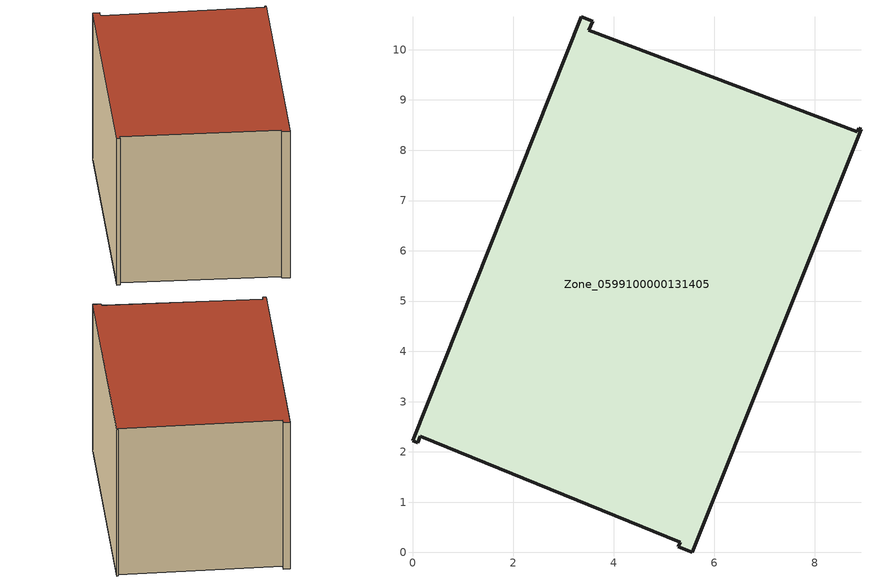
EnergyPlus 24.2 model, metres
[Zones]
Zone_0599100000131405
 floor ground (C_G): 5.56,0 5.29,0.11 5.33,0.2 0.16,2.31 0.1,2.18 0,2.22 3.36,10.66 3.58,10.57 3.51,10.39 8.84,8.37 8.87,8.44 8.92,8.42 z0
 wall outside (C_F): 8.84,8.37 3.51,10.39 3.58,10.57 3.36,10.66 0,2.22 0.1,2.18 0.16,2.31 5.33,0.2 5.29,0.11 5.56,0 8.92,8.42 8.87,8.44 8.84,8.37 z0:5.73
 roof outside (C_R): 5.29,0.11 5.56,0 8.92,8.42 8.87,8.44 8.84,8.37 3.51,10.39 3.58,10.57 3.36,10.66 0,2.22 0.1,2.18 0.16,2.31 5.33,0.2 z5.73
[BUILDING]
Pand.0599100000131405: North Axis=0; Terrain=City; Loads Convergence Tolerance Value=0.04; Temperature Convergence Tolerance Value=0.4; Solar Distribution=FullExterior; Maximum Number of Warmup Days=25; Minimum Number of Warmup Days=1
[Site:Location]
Rotterdam.The.Hague.AP_ZH_NLD Design_Conditions: Latitude=51.96; Longitude=4.45; Time Zone=1; Elevation=-4.5
[SITE:GROUNDTEMPERATURE:BUILDINGSURFACE]
18, 18, 18, 18, 18, 18, 18, 18, 18, 18, 18, 18
[MATERIAL] Thermal Absorptance=0.9; Solar Absorptance=0.7; Visible Absorptance=0.7
Name | Roughness | Thickness | Conductivity | Density | Specific Heat
G.TI.1975-1991 | MediumSmooth | 0.15 | 0.288461 | 540 | 1210
F.TI.1975-1991 | Rough | 0.3 | 0.230769 | 1920 | 840
R.TI.1975-1991 | MediumRough | 0.2 | 0.153846 | 1500 | 1000
[CONSTRUCTION]
C_G: G.TI.1975-1991
C_F: F.TI.1975-1991
C_R: R.TI.1975-1991
[ZONE]
Zone_0599100000131405: Type=1; Multiplier=1; Ceiling Height=Autocalculate; Volume=Autocalculate; Floor Area=autocalculate; Part of Total Floor Area=Yes
[ZONEINFILTRATION:DESIGNFLOWRATE]
Infil_Zone_0599100000131405: Zone or ZoneList or Space or SpaceList=Zone_0599100000131405; Schedule=AlwaysOn; Design Flow Rate Calculation Method=Flow/Area; Flow Rate per Floor Area=0.003; Constant Term Coefficient=1; Temperature Term Coefficient=0; Velocity Term Coefficient=0; Velocity Squared Term Coefficient=0
[HVACTEMPLATE:ZONE:IDEALLOADSAIRSYSTEM]
Zone_0599100000131405: Maximum Heating Supply Air Temperature=50; Minimum Cooling Supply Air Temperature=13; Maximum Heating Supply Air Humidity Ratio=0.0156; Minimum Cooling Supply Air Humidity Ratio=0.0077; Heating Limit=NoLimit; Cooling Limit=NoLimit; Dehumidification Control Type=ConstantSensibleHeatRatio; Cooling Sensible Heat Ratio=0.7; Dehumidification Setpoint=60; Humidification Control Type=None; Humidification Setpoint=30; Outdoor Air Method=None; Outdoor Air Flow Rate per Person=0.00944; Outdoor Air Flow Rate per Zone Floor Area=0; Outdoor Air Flow Rate per Zone=0; Demand Controlled Ventilation Type=None; Outdoor Air Economizer Type=NoEconomizer; Heat Recovery Type=None; Sensible Heat Recovery Effectiveness=0.7; Latent Heat Recovery Effectiveness=0.65
[ZONECONTROL:THERMOSTAT]
ThermostatControl_Zone_0599100000131405: Zone or ZoneList=Zone_0599100000131405; Control Type Schedule=DualSetpointControlType; Control 1=Thermostat_Zone_0599100000131405; Temperature Difference Between Cutout And Setpoint=0
[THERMOSTATSETPOINT:DUALSETPOINT]
Thermostat_Zone_0599100000131405: Heating Setpoint Temperature Schedule=HeatingSetpoint_Zone_0599100000131405; Cooling Setpoint Temperature Schedule=CoolingSetpoint_Zone_0599100000131405
[SCHEDULE:COMPACT]
HeatingSetpoint_Zone_0599100000131405: Through: 12/31, For: AllDays, Until: 24:00, 21
CoolingSetpoint_Zone_0599100000131405: Through: 12/31, For: AllDays, Until: 24:00, 24
DualSetpointControlType: Through: 12/31, For: AllDays, Until: 24:00, 4
AlwaysOn: Through: 12/31, For: AllDays, Until: 24:00, 1
